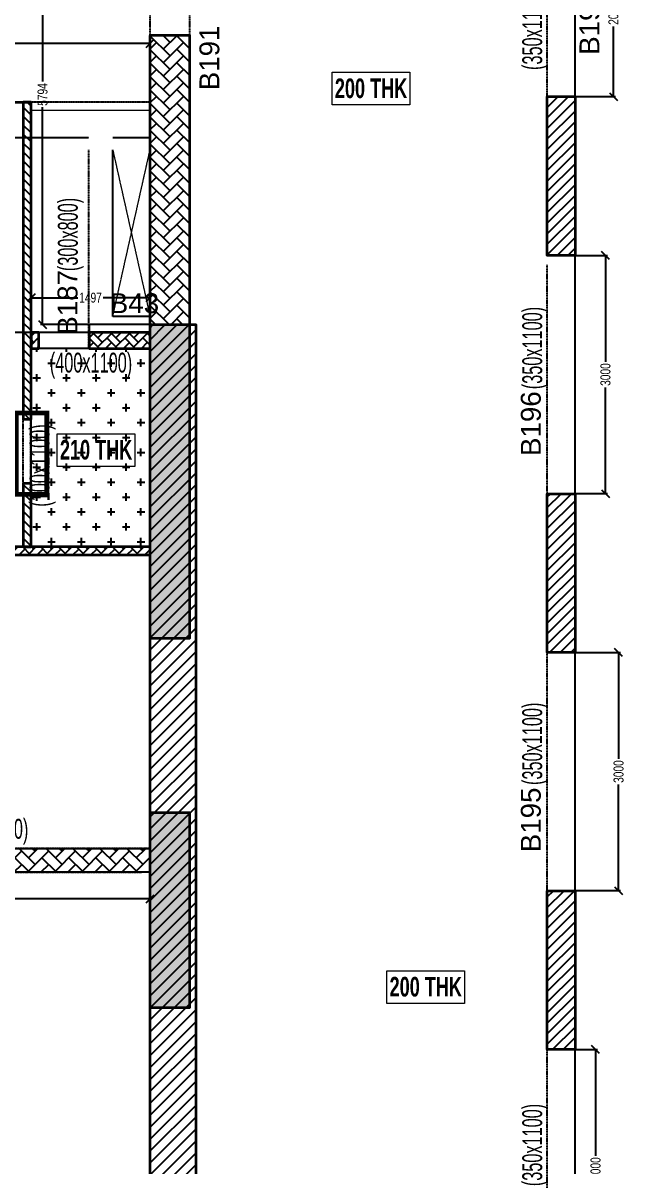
# Model space of a CAD drawing. Header units: millimetres. Extents: x 18542 to 87256, y 14692 to 73451.
# Drawn here: x 79190 to 86770, y 34012 to 48410 of the extents above; entities that cross this region are included whole.
import ezdxf
from ezdxf.enums import TextEntityAlignment as Align

# ---------------------------------------------------------------- set-up
doc = ezdxf.new("R2010")
doc.units = ezdxf.units.MM
doc.linetypes.add('HIDDEN', pattern=[0.375, 0.25, -0.125])
for name, color, linetype, lineweight in [('A-FLOR-IDEN', 11, 'Continuous', 9), ('A-HIDD-ABVE', 8, 'HIDDEN', 20), ('S-BEAM-IDEN', 2, 'Continuous', 9), ('S-COLS', 5, 'Continuous', 35), ('S-WALL', 4, 'Continuous', 18)]:
    doc.layers.add(name, color=color, linetype=linetype, lineweight=lineweight)
for name, color, linetype in [('Beam Nos', 7, 'Continuous'), ('changes', 7, 'Continuous'), ('S-BEAM', 7, 'Continuous'), ('S-COL HATCH', 9, 'Continuous'), ('S-DIM', 7, 'Continuous'), ('SUNK SLAB', 8, 'Continuous')]:
    doc.layers.add(name, color=color, linetype=linetype)
doc.styles.add('SC-BBS1', font='SansSerif')
doc.styles.add('sobha.sed', font='swisscl.ttf')
doc.styles.add('Swis721 LtCn BT', font='swisscl.ttf', dxfattribs={"width": 0.9, "height": 233.355162})
doc.styles.add('Swis721 LtCn BT_B', font='', dxfattribs={"width": 0.9, "height": 246.918336})
doc.styles.get('Swis721 LtCn BT_B').set_extended_font_data('Swis721 LtCn BT', bold=True)
doc.dimstyles.new('S-50', dxfattribs={"dimscale": 50, "dimtxt": 2.5, "dimasz": 2, "dimexe": 0.5, "dimexo": 0.25, "dimgap": 0.25, "dimtad": 0, "dimdec": 0, "dimrnd": 0.0005, "dimzin": 0, "dimdsep": 46, "dimtxsty": 'sobha.sed', "dimblk": 'OBLIQUE', "dimcen": 0.09, "dimclrd": 8, "dimclre": 8, "dimclrt": 6, "dimadec": 0, "dimazin": 0, "dimtfac": 1, "dimtdec": 0, "dimtofl": 0, "dimtmove": 2, "dimatfit": 3, "dimfxl": 0.18, "dimtolj": 1, "dimtzin": 0, "dimlwd": -1, "dimlwe": -1, "dimarcsym": 0})
pattern_1 = [(45, (-31802317.5, 20729084.55), (0, 169.7056275), [360, -120]), (135, (-31802232.65, 20729169.4), (1e-14, 169.7056275), [360, -120])]
pattern_2 = [(45, (-31199541.81, 20886566.64), (-66.29126074, 66.29126074), [])]
pattern_3 = [(45, (-31766328.79, 20760295.32), (3e-14, 113.13708499), [240, -80]), (135, (-31766272.22, 20760351.885), (4e-14, 113.13708499), [240, -80])]

# ---------------------------------------------------------------- blocks, each defined once
blk = doc.blocks.new('A$Cd226b1b4')
at = {"layer": 'S-COL HATCH', "transparency": 33554687}
h = blk.add_hatch(dxfattribs=at)
h.set_pattern_fill('ANSI31', color=256, scale=850)
h.set_pattern_definition([(45, (-31699446.87, 20890861.25), (-75.1300955, 75.1300955), [])])
h.paths.add_polyline_path([(53250, 7625), (53250, 19125), (52675, 19125), (52675, 8025), (47865, 8025), (47865, 8525), (47465, 8525), (47465, 7625)])
at = {"layer": 'S-COLS', "elevation": 0}
blk.add_lwpolyline([(53250, 7625), (47465, 7625), (47465, 8525), (47865, 8525), (47865, 8025), (52675, 8025), (52675, 19125), (53250, 19125)], close=True, dxfattribs=at)
blk = doc.blocks.new('A$Cbe320e20')
at = {"layer": 'S-COL HATCH'}
h = blk.add_hatch(dxfattribs=at)
h.set_pattern_fill('AR-HBONE', color=256, scale=30)
h.set_pattern_definition(pattern_1)
h.paths.add_polyline_path([(45304, 17040), (44804, 17040), (44804, 13401), (45304, 13401)])
at = {"layer": 'S-COL HATCH', "transparency": 33554687}
h = blk.add_hatch(color=256, dxfattribs=at)
h.dxf.hatch_style = 1
h.paths.add_polyline_path([(44804, 13401), (45304, 13401), (45304, 9451), (44804, 9451)])
h = blk.add_hatch(color=256, dxfattribs=at)
h.dxf.hatch_style = 1
h.paths.add_polyline_path([(45304, 7251), (44804, 7251), (44804, 4800), (45304, 4800)])
at = {"layer": 'S-COL HATCH'}
h = blk.add_hatch(dxfattribs=at)
h.set_pattern_fill('AR-HBONE', color=256, scale=30)
h.set_pattern_definition(pattern_1)
h.paths.add_polyline_path([(41295, 6799), (44803, 6799), (44803, 6501), (41295, 6501)])
at = {"layer": 'S-BEAM', "color": 5}
blk.add_lwpolyline([(41305, 6801), (44803, 6801), (44803, 6501), (41305, 6501)], close=True, dxfattribs=at)
at = {"layer": 'S-COLS'}
for p, q in [((44804, 17040), (44804, 17040)), ((44804, 13401), (45304, 13401))]:
    blk.add_line(p, q, dxfattribs=at)
for points in [[(44804, 17040), (44804, 9451), (45304, 9451), (45304, 17040)], [(45304, 7251), (44804, 7251), (44804, 4800), (45304, 4800)]]:
    blk.add_lwpolyline(points, close=True, dxfattribs=at)
at = {"layer": 'S-WALL', "color": 5, "lineweight": 35}
blk.add_line((42854, 16200), (43304, 16200), dxfattribs=at)
at = {"layer": 'S-WALL', "color": 7}
for p, q in [((44804, 16200), (43304, 16200)), ((43304, 16100), (44804, 16100))]:
    blk.add_line(p, q, dxfattribs=at)
blk = doc.blocks.new('_OBLIQUE')
at = {"color": 0, "linetype": 'ByBlock'}
blk.add_line((-0.5, -0.5), (0.5, 0.5), dxfattribs=at)
blk = doc.blocks.new('*D284')
at = {"layer": 'Defpoints', "color": 0, "transparency": 16777216}
for p in [(80790, 48151), (75890, 47412), (80790, 47411)]:
    blk.add_point(p, dxfattribs=at)
at = {"layer": 'S-DIM', "color": 8, "transparency": 16777216}
for p, q in [((75890, 47424), (75890, 48176)), ((75890, 48151), (78178, 48151)), ((80790, 48151), (78502, 48151)), ((80790, 47423), (80790, 48176))]:
    blk.add_line(p, q, dxfattribs=at)
at = {"layer": 'S-DIM', "color": 8, "transparency": 16777216, "xscale": 100, "yscale": 100, "zscale": 100, "rotation": 180}
blk.add_blockref('_OBLIQUE', (75890, 48151), dxfattribs=at)
at = {"layer": 'S-DIM', "color": 8, "transparency": 16777216, "xscale": 100, "yscale": 100, "zscale": 100}
blk.add_blockref('_OBLIQUE', (80790, 48151), dxfattribs=at)
at = {"layer": 'S-DIM', "color": 6, "transparency": 16777216, "insert": (78340, 48151), "char_height": 125, "attachment_point": 5, "style": 'sobha.sed'}
blk.add_mtext('\\A1;4899', dxfattribs=at)
blk = doc.blocks.new('*D359')
at = {"layer": 'Defpoints', "color": 0, "transparency": 16777216}
for p in [(80790, 44949), (79293, 44311), (80790, 44311, 0)]:
    blk.add_point(p, dxfattribs=at)
at = {"layer": 'S-DIM', "color": 8, "transparency": 16777216}
for p, q in [((79293, 44323), (79293, 44974)), ((79293, 44949), (79883, 44949)), ((80790, 44949), (80201, 44949)), ((80790, 44323), (80790, 44974))]:
    blk.add_line(p, q, dxfattribs=at)
at = {"layer": 'S-DIM', "color": 8, "transparency": 16777216, "xscale": 100, "yscale": 100, "zscale": 100, "rotation": 180}
blk.add_blockref('_OBLIQUE', (79293, 44949), dxfattribs=at)
at = {"layer": 'S-DIM', "color": 8, "transparency": 16777216, "xscale": 100, "yscale": 100, "zscale": 100}
blk.add_blockref('_OBLIQUE', (80790, 44949), dxfattribs=at)
at = {"layer": 'S-DIM', "color": 6, "transparency": 16777216, "insert": (80042, 44949), "char_height": 125, "attachment_point": 5, "style": 'sobha.sed'}
blk.add_mtext('\\A1;1497', dxfattribs=at)
blk = doc.blocks.new('*D252')
at = {"layer": 'Defpoints', "color": 0, "transparency": 16777216}
for p in [(75891, 38010), (80791, 38010), (80791, 37377)]:
    blk.add_point(p, dxfattribs=at)
at = {"layer": 'S-DIM', "color": 8, "transparency": 16777216}
for p, q in [((75891, 37998), (75891, 37352)), ((80791, 37998), (80791, 37352)), ((75891, 37377), (78180, 37377)), ((80791, 37377), (78503, 37377))]:
    blk.add_line(p, q, dxfattribs=at)
at = {"layer": 'S-DIM', "color": 8, "transparency": 16777216, "xscale": 100, "yscale": 100, "zscale": 100, "rotation": 180}
blk.add_blockref('_OBLIQUE', (75891, 37377), dxfattribs=at)
at = {"layer": 'S-DIM', "color": 8, "transparency": 16777216, "xscale": 100, "yscale": 100, "zscale": 100}
blk.add_blockref('_OBLIQUE', (80791, 37377), dxfattribs=at)
at = {"layer": 'S-DIM', "color": 6, "transparency": 16777216, "insert": (78341, 37377), "char_height": 125, "attachment_point": 5, "style": 'sobha.sed'}
blk.add_mtext('\\A1;4900', dxfattribs=at)
blk = doc.blocks.new('*D414')
at = {"layer": 'Defpoints', "color": 0, "transparency": 16777216}
for p in [(80021, 46961), (77921, 44511), (80023, 44511, 0)]:
    blk.add_point(p, dxfattribs=at)
at = {"layer": 'S-DIM', "color": 8, "transparency": 16777216}
for p, q in [((80009, 46961), (77896, 46961)), ((77921, 46961), (77921, 45897)), ((77921, 44511), (77921, 45575)), ((80011, 44511), (77896, 44511))]:
    blk.add_line(p, q, dxfattribs=at)
at = {"layer": 'S-DIM', "color": 8, "transparency": 16777216, "xscale": 100, "yscale": 100, "zscale": 100}
for p, rotation in [((77921, 46961), 90), ((77921, 44511), 270)]:
    blk.add_blockref('_OBLIQUE', p, dxfattribs=dict(at, rotation=rotation))
at = {"layer": 'S-DIM', "color": 6, "transparency": 16777216, "insert": (77921, 45736), "char_height": 125, "attachment_point": 5, "rotation": 90, "style": 'sobha.sed'}
blk.add_mtext('\\A1;2450', dxfattribs=at)
blk = doc.blocks.new('*D417')
at = {"layer": 'Defpoints', "color": 0, "transparency": 16777216}
for p in [(79438, 50405), (80840, 50405, 0), (81290, 44611)]:
    blk.add_point(p, dxfattribs=at)
at = {"layer": 'S-DIM', "color": 8, "transparency": 16777216}
for p, q in [((80828, 50405), (79413, 50405)), ((79438, 50405), (79438, 47670)), ((79438, 44611), (79438, 47347)), ((81278, 44611), (79413, 44611))]:
    blk.add_line(p, q, dxfattribs=at)
at = {"layer": 'S-DIM', "color": 8, "transparency": 16777216, "xscale": 100, "yscale": 100, "zscale": 100}
for p, rotation in [((79438, 50405), 90), ((79438, 44611), 270)]:
    blk.add_blockref('_OBLIQUE', p, dxfattribs=dict(at, rotation=rotation))
at = {"layer": 'S-DIM', "color": 6, "transparency": 16777216, "insert": (79438, 47508), "char_height": 125, "attachment_point": 5, "rotation": 90, "style": 'sobha.sed'}
blk.add_mtext('\\A1;5794', dxfattribs=at)
blk = doc.blocks.new('*D422')
at = {"layer": 'Defpoints', "color": 0, "transparency": 16777216}
for p in [(86141, 35481, 0), (86398, 35481), (86141, 32481, 0)]:
    blk.add_point(p, dxfattribs=at)
at = {"layer": 'S-DIM', "color": 8, "transparency": 16777216}
for p, q in [((86153, 35481), (86423, 35481)), ((86398, 35481), (86398, 34142)), ((86398, 32481), (86398, 33820)), ((86153, 32481), (86423, 32481))]:
    blk.add_line(p, q, dxfattribs=at)
at = {"layer": 'S-DIM', "color": 8, "transparency": 16777216, "xscale": 100, "yscale": 100, "zscale": 100}
for p, rotation in [((86398, 35481), 90), ((86398, 32481), 270)]:
    blk.add_blockref('_OBLIQUE', p, dxfattribs=dict(at, rotation=rotation))
at = {"layer": 'S-DIM', "color": 6, "transparency": 16777216, "insert": (86398, 33981), "char_height": 125, "attachment_point": 5, "rotation": 90, "style": 'sobha.sed'}
blk.add_mtext('\\A1;3000', dxfattribs=at)
blk = doc.blocks.new('*D423')
at = {"layer": 'Defpoints', "color": 0, "transparency": 16777216}
for p in [(86141, 40481, 0), (86688, 40481), (86141, 37481, 0)]:
    blk.add_point(p, dxfattribs=at)
at = {"layer": 'S-DIM', "color": 8, "transparency": 16777216}
for p, q in [((86153, 40481), (86713, 40481)), ((86688, 40481), (86688, 39142)), ((86688, 37481), (86688, 38820)), ((86153, 37481), (86713, 37481))]:
    blk.add_line(p, q, dxfattribs=at)
at = {"layer": 'S-DIM', "color": 8, "transparency": 16777216, "xscale": 100, "yscale": 100, "zscale": 100}
for p, rotation in [((86688, 40481), 90), ((86688, 37481), 270)]:
    blk.add_blockref('_OBLIQUE', p, dxfattribs=dict(at, rotation=rotation))
at = {"layer": 'S-DIM', "color": 6, "transparency": 16777216, "insert": (86688, 38981), "char_height": 125, "attachment_point": 5, "rotation": 90, "style": 'sobha.sed'}
blk.add_mtext('\\A1;3000', dxfattribs=at)
blk = doc.blocks.new('*D424')
at = {"layer": 'Defpoints', "color": 0, "transparency": 16777216}
for p in [(86141, 45481, 0), (86141, 42481, 0), (86523, 42481)]:
    blk.add_point(p, dxfattribs=at)
at = {"layer": 'S-DIM', "color": 8, "transparency": 16777216}
for p, q in [((86153, 45481), (86548, 45481)), ((86523, 45481), (86523, 44142)), ((86523, 42481), (86523, 43820)), ((86153, 42481), (86548, 42481))]:
    blk.add_line(p, q, dxfattribs=at)
at = {"layer": 'S-DIM', "color": 8, "transparency": 16777216, "xscale": 100, "yscale": 100, "zscale": 100}
for p, rotation in [((86523, 45481), 90), ((86523, 42481), 270)]:
    blk.add_blockref('_OBLIQUE', p, dxfattribs=dict(at, rotation=rotation))
at = {"layer": 'S-DIM', "color": 6, "transparency": 16777216, "insert": (86523, 43981), "char_height": 125, "attachment_point": 5, "rotation": 90, "style": 'sobha.sed'}
blk.add_mtext('\\A1;3000', dxfattribs=at)
blk = doc.blocks.new('*D425')
at = {"layer": 'Defpoints', "color": 0, "transparency": 16777216}
for p in [(86141, 49575, 0), (86141, 47481, 0), (86623, 47481)]:
    blk.add_point(p, dxfattribs=at)
at = {"layer": 'S-DIM', "color": 8, "transparency": 16777216}
for p, q in [((86153, 49575), (86648, 49575)), ((86623, 49575), (86623, 48689)), ((86623, 47481), (86623, 48366)), ((86153, 47481), (86648, 47481))]:
    blk.add_line(p, q, dxfattribs=at)
at = {"layer": 'S-DIM', "color": 8, "transparency": 16777216, "xscale": 100, "yscale": 100, "zscale": 100}
for p, rotation in [((86623, 49575), 90), ((86623, 47481), 270)]:
    blk.add_blockref('_OBLIQUE', p, dxfattribs=dict(at, rotation=rotation))
at = {"layer": 'S-DIM', "color": 6, "transparency": 16777216, "insert": (86623, 48528), "char_height": 125, "attachment_point": 5, "rotation": 90, "style": 'sobha.sed'}
blk.add_mtext('\\A1;2094', dxfattribs=at)

msp = doc.modelspace()

# ---------------------------------------------------------------- hatches: boundary and pattern name
at = {"layer": 'S-COL HATCH'}
h = msp.add_hatch(dxfattribs=at)
h.set_pattern_fill('AR-HBONE', color=256, scale=20)
h.set_pattern_definition(pattern_3)
h.paths.add_polyline_path([(79193.1, 43420.8), (79293.1, 43420.8), (79293.1, 47410.8), (79193.1, 47410.8)])
at = {"layer": 'S-COL HATCH', "transparency": 33554687}
h = msp.add_hatch(dxfattribs=at)
h.set_pattern_fill('ANSI31', color=256, scale=750)
h.set_pattern_definition(pattern_2)
h.paths.add_polyline_path([(85790.8, 45480.8), (86140.8, 45480.8), (86140.8, 47480.8), (85790.8, 47480.8)])
at = {"layer": 'S-COL HATCH'}
h = msp.add_hatch(dxfattribs=at)
h.set_pattern_fill('AR-HBONE', color=256, scale=20)
h.set_pattern_definition(pattern_3)
h.paths.add_polyline_path([(79393.1, 44310.8), (79393.1, 44510.8), (79293.1, 44510.8), (79293.1, 44310.8)])
h = msp.add_hatch(dxfattribs=at)
h.set_pattern_fill('AR-HBONE', color=256, scale=20)
h.set_pattern_definition([(45, (-31767728.82, 20760295.34), (3e-14, 113.13708499), [240, -80]), (135, (-31767672.25, 20760351.905), (4e-14, 113.13708499), [240, -80])])
h.paths.add_polyline_path([(80793.1, 44510.8), (80023.1, 44510.8), (80023.1, 44310.8), (80793.1, 44310.8)])
h = msp.add_hatch(dxfattribs=at)
h.set_pattern_fill('AR-HBONE', color=256, scale=20)
h.set_pattern_definition(pattern_3)
h.paths.add_polyline_path([(79193.1, 41810.8), (79293.1, 41810.8), (79293.1, 42610.8), (79193.1, 42610.8)])
at = {"layer": 'S-COL HATCH', "transparency": 33554687}
h = msp.add_hatch(dxfattribs=at)
h.set_pattern_fill('ANSI31', color=256, scale=750)
h.set_pattern_definition(pattern_2)
h.paths.add_polyline_path([(85790.8, 40480.8), (86140.8, 40480.8), (86140.8, 42480.8), (85790.8, 42480.8)])
at = {"layer": 'S-COL HATCH'}
h = msp.add_hatch(dxfattribs=at)
h.set_pattern_fill('AR-HBONE', color=256, scale=20)
h.set_pattern_definition(pattern_3)
h.paths.add_polyline_path([(75893.1, 41810.8), (80793.1, 41810.8), (80793.1, 41710.8), (75893.1, 41710.8)])
at = {"layer": 'S-COL HATCH', "transparency": 33554687}
h = msp.add_hatch(dxfattribs=at)
h.set_pattern_fill('ANSI31', color=256, scale=750)
h.set_pattern_definition(pattern_2)
h.paths.add_polyline_path([(85790.8, 35480.8), (86140.8, 35480.8), (86140.8, 37480.8), (85790.8, 37480.8)])
at = {"layer": 'SUNK SLAB'}
h = msp.add_hatch(dxfattribs=at)
h.set_pattern_fill('CROSS', color=8, scale=750, style=0)
h.set_pattern_definition([(360, (-31325995.27, 21142375.94), (187.5, 187.5), [93.75, -281.25]), (90, (-31325948.4, 21142329.07), (-187.5, 187.5), [93.75, -281.25])])
h.paths.add_polyline_path([(80791.2, 44310.8), (79291.2, 44310.8), (79291.2, 41810.8), (80791.2, 41810.8)])

# ---------------------------------------------------------------- linework, layer by layer
at = {"color": 2, "const_width": 60}
msp.add_lwpolyline([(79108.6, 43497.7), (79492.4, 43497.7), (79492.4, 42473), (79108.6, 42473)], close=True, dxfattribs=at)
at = {"layer": 'A-FLOR-IDEN', "color": 8, "flags": 128}
msp.add_lwpolyline([(84061.3, 47787.9), (84061.3, 47376.1), (83083.8, 47376.1), (83083.8, 47787.9)], close=True, dxfattribs=at)
msp.add_lwpolyline([(84061.3, 47787.9), (84061.3, 47376.1), (83083.8, 47376.1), (83083.8, 47787.9)], close=True, dxfattribs=at)
at = {"layer": 'A-FLOR-IDEN', "color": 8, "elevation": 0, "flags": 128}
for points in [[(80601.2, 43235.7), (80601.2, 42823.9), (79623.7, 42823.9), (79623.7, 43235.7)], [(84749.9, 36472.9), (84749.9, 36061.1), (83772.4, 36061.1), (83772.4, 36472.9)]]:
    msp.add_lwpolyline(points, close=True, dxfattribs=at)
at = {"layer": 'A-HIDD-ABVE', "linetype": 'HIDDEN'}
for p, q in [((80321.2, 46810.8), (80791.2, 44710.8)), ((80321.2, 44710.8), (80791.1, 46810.8))]:
    msp.add_line(p, q, dxfattribs=at)
at = {"layer": 'S-BEAM', "linetype": 'HIDDEN'}
for p, q in [((80790.4, 44611.6), (80790.4, 50405)), ((81290.4, 44611.6), (81290.4, 50290.3)), ((80790.4, 47411.6), (75890.4, 47411.6)), ((80021.2, 46960.8), (75891.2, 46960.8)), ((80021.2, 44310.8), (80021.2, 46810.8)), ((80793, 44710.8), (80793, 46660.8)), ((80021.2, 44610.8), (80021.2, 44610.8)), ((80791.2, 38010.2), (75891.2, 38010.2)), ((80791.2, 37712.6), (75891.2, 37710.4)), ((80791.2, 37711.8), (75891.2, 37709.6))]:
    msp.add_line(p, q, dxfattribs=at)
at = {"layer": 'S-BEAM'}
for p, q in [((80791.2, 46960.8), (80321.2, 46960.8)), ((80321.2, 44710.8), (80321.2, 46810.8)), ((80791.2, 44710.8), (80321.2, 44710.8))]:
    msp.add_line(p, q, dxfattribs=at)
at = {"layer": 'S-BEAM', "elevation": 0}
for points in [[(86140.8, 20790.7), (86140.8, 49574.9)], [(80023, 44610.8), (80023, 44310.8), (80793, 44310.8), (80793, 44710.8), (80321.2, 44710.8)]]:
    msp.add_lwpolyline(points, dxfattribs=at)
at = {"layer": 'S-BEAM', "linetype": 'HIDDEN', "elevation": 0}
for points in [[(85790.8, 45480.8), (85790.8, 49286)], [(85790.8, 20790.7), (85790.8, 45361.5)]]:
    msp.add_lwpolyline(points, dxfattribs=at)
at = {"layer": 'S-BEAM', "elevation": 0}
msp.add_lwpolyline([(80791.2, 44310.8), (79291.2, 44310.8), (79291.2, 41810.8), (80791.2, 41810.8)], close=True, dxfattribs=at)
at = {"layer": 'S-BEAM', "linetype": 'HIDDEN', "elevation": 0}
msp.add_lwpolyline([(79291.2, 43420.8), (79191.2, 43420.8), (79191.2, 42610.8), (79291.2, 42610.8)], close=True, dxfattribs=at)
at = {"layer": 'S-COLS', "elevation": 0}
for points in [[(79293.1, 47410.8), (79193.1, 47410.8), (79193.1, 43420.8), (79293.1, 43420.8)], [(85790.8, 47480.8), (86140.8, 47480.8), (86140.8, 45480.8), (85790.8, 45480.8)], [(79393.1, 44510.8), (79293.1, 44510.8), (79293.1, 44310.8), (79393.1, 44310.8)], [(80793.1, 44510.8), (80023.1, 44510.8), (80023.1, 44310.8), (80793.1, 44310.8)], [(79293.1, 42610.8), (79193.1, 42610.8), (79193.1, 41810.8), (79293.1, 41810.8)], [(85790.8, 42480.8), (86140.8, 42480.8), (86140.8, 40480.8), (85790.8, 40480.8)], [(80793.1, 41810.8), (75943.1, 41810.8), (75943.1, 41710.8), (80793.1, 41710.8)], [(85790.8, 37480.8), (86140.8, 37480.8), (86140.8, 35480.8), (85790.8, 35480.8)]]:
    msp.add_lwpolyline(points, close=True, dxfattribs=at)

# ---------------------------------------------------------------- block references
at = {"layer": 'changes'}
msp.add_blockref('A$Cd226b1b4', (28115.4, 25486.3), dxfattribs=at)
at = {"layer": 'S-COLS'}
msp.add_blockref('A$Cbe320e20', (35986, 31210.8), dxfattribs=at)

# ---------------------------------------------------------------- texts
at = {"layer": 'A-FLOR-IDEN', "color": 1, "char_height": 246.92, "width": 1155, "attachment_point": 2, "line_spacing_factor": 0.964267, "style": 'Swis721 LtCn BT_B'}
for s, insert in [('200 THK', (83572.6, 47709.8)), ('200 THK', (83572.6, 47709.8)), ('210 THK', (80112.4, 43157.7, 0)), ('200 THK', (84261.2, 36394.9))]:
    msp.add_mtext(s, dxfattribs=dict(at, insert=insert))
at = {"layer": 'Beam Nos', "style": 'SC-BBS1'}
for s, p in [('B197', (86520.4, 48415.7, 0)), ('B196', (85782.8, 43362.6, 0)), ('B195', (85782.8, 38371.9, 0))]:
    msp.add_text(s, height=250, rotation=90, dxfattribs=at).set_placement(p, align=Align.BOTTOM_CENTER)
at = {"layer": 'Beam Nos', "color": 3, "style": 'SC-BBS1'}
for s, p in [('B191', (81737.6, 47968.9, 0)), ('B187', (79951.7, 44890.4, 0))]:
    msp.add_text(s, height=250, rotation=90, dxfattribs=at).set_placement(p, align=Align.BOTTOM_CENTER)
msp.add_text('B43', height=250, dxfattribs=at).set_placement((80594.5, 44680), align=Align.BOTTOM_CENTER)
at = {"layer": 'S-BEAM-IDEN', "style": 'Swis721 LtCn BT', "width": 0.8}
for s, p in [('(350x1100)', (85725.6, 47817.1)), ('(350x1100)', (85725.6, 43796.3)), ('(100x1100)', (79525.8, 42316.9)), ('(350x1100)', (85725.6, 38811.9)), ('(350x1100)', (85725.6, 33759.1))]:
    msp.add_text(s, height=250, rotation=90, dxfattribs=at).set_placement(p)
at = {"layer": 'S-BEAM-IDEN', "color": 3, "style": 'Swis721 LtCn BT', "width": 0.8}
msp.add_text('(300x800)', height=250, rotation=90, dxfattribs=at).set_placement((79881.3, 45283.5))
for s, p in [('(400x1100)', (79529.1, 44006.1)), ('(300x1100)', (78222.2, 38135.2))]:
    msp.add_text(s, height=250, dxfattribs=at).set_placement(p)

# ---------------------------------------------------------------- dimensions: what is measured, and where the dimension line sits
at = {"layer": 'S-DIM', "color": 1}
for base, p1, p2, picture, middle in [((79438.2011, 50405.0096), (81290.3548, 44611.4836), (80840.4383, 50405.0096, 0), '*D417', (79438.2011, 47508.2466)), ((86623.5, 47480.8), (86140.8, 49574.9, 0), (86140.8, 47480.8, 0), '*D425', (86623.5, 48527.9)), ((77921.4, 44510.8), (80021.2, 46960.8), (80023.1, 44510.8, 0), '*D414', (77921.4, 45735.8)), ((86522.5, 42480.8), (86140.8, 45480.8, 0), (86140.8, 42480.8, 0), '*D424', (86522.5, 43980.8)), ((86687.9, 40480.8), (86140.8, 37480.8, 0), (86140.8, 40480.8, 0), '*D423', (86687.9, 38980.8)), ((86398.5, 35480.8), (86140.8, 32480.8, 0), (86140.8, 35480.8, 0), '*D422', (86398.5, 33980.8))]:
    dim = msp.add_linear_dim(base=base, p1=p1, p2=p2, angle=90, dimstyle='S-50', dxfattribs=at)
    dim.commit()
    dim.dimension.update_dxf_attribs({"geometry": picture, "text_midpoint": middle})
for base, p1, p2, picture, middle in [((80789.7, 48151), (75890.4, 47411.6), (80789.7, 47410.8), '*D284', (78340, 48151)), ((80790.4, 44949), (79293.1, 44310.8), (80790.4, 44310.8, 0), '*D359', (80041.7, 44949)), ((80791.2, 37377), (75891.2, 38010.2), (80791.2, 38010.2), '*D252', (78341.2, 37377))]:
    dim = msp.add_linear_dim(base=base, p1=p1, p2=p2, dimstyle='S-50', dxfattribs=at)
    dim.commit()
    dim.dimension.update_dxf_attribs({"geometry": picture, "text_midpoint": middle})

doc.saveas('drawing.dxf')
